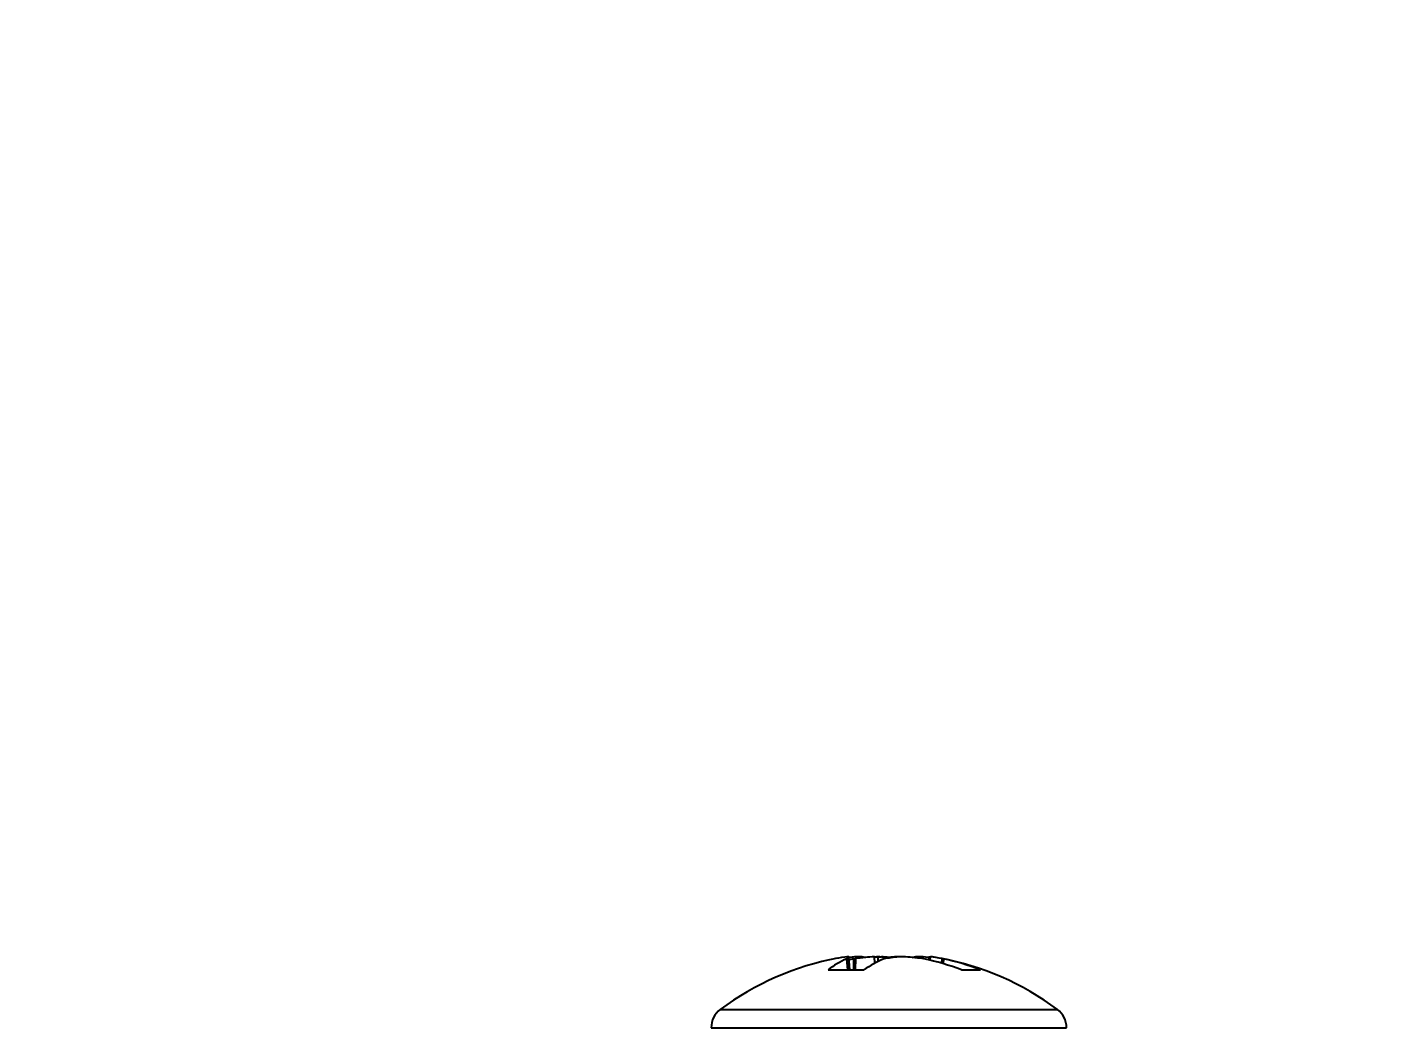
# Model space of a CAD drawing. Header units: inches. Extents: x 0 to 34.2, y 0 to 22.
# Drawn here: x 10.0535 to 10.1485, y 11.8122 to 11.882 of the extents above; entities that cross this region are included whole.
import ezdxf
from ezdxf import colors
from ezdxf.entities.mleader import LeaderData, LeaderLine
from ezdxf.math import Vec2, Vec3

# ---------------------------------------------------------------- set-up
doc = ezdxf.new("R2010")
doc.units = ezdxf.units.IN
doc.header["$MEASUREMENT"] = 0
doc.layers.add('DCA_DIMENSIONS', color=7, linetype='Continuous')
doc.styles.add('DCA', font='tahoma.ttf')

msp = doc.modelspace()

# ---------------------------------------------------------------- linework, layer by layer
at = {"color": 7, "linetype": 'Continuous', "lineweight": 25}
for p, q in [((10.1106586816354, 11.81700180182573), (10.11069010204087, 11.81702053583267)), ((10.11072505087588, 11.81622650431321), (10.1106586816354, 11.81700180182573)), ((10.11069010204087, 11.81702053583267), (10.1107580750034, 11.81622650431321)), ((10.11087941818401, 11.81622650431321), (10.1107960284247, 11.81714943773522)), ((10.11088060109518, 11.81622650431321), (10.110797096172, 11.8171507123354)), ((10.11116456993895, 11.81700180182573), (10.11083204985012, 11.81693061447424)), ((10.11114512677119, 11.81622650431321), (10.11116456993895, 11.81700180182573)), ((10.11116456993895, 11.81700180182573), (10.11127776759429, 11.81702053583267)), ((10.11127776759429, 11.81702053583267), (10.11125785460896, 11.81622650431321)), ((10.11135674616614, 11.81714107472741), (10.11135617008739, 11.81714943773522)), ((10.11261003459313, 11.81669614762055), (10.11259718260122, 11.81714943773522)), ((10.11281702953269, 11.81714943773522), (10.11282675760566, 11.81680632833283)), ((10.11285637529265, 11.81714613621542), (10.11285630923078, 11.81714943773522)), ((10.11308152370027, 11.81714943773522), (10.11308201991914, 11.81712463854073)), ((10.11335425704459, 11.81702053583267), (10.11327930579876, 11.81700180182573)), ((10.11555043061491, 11.81712359069178), (10.11555211017571, 11.81714943773522)), ((10.11602905962746, 11.81700180182573), (10.11591586197214, 11.81702053583267)), ((10.1163965333946, 11.8171507123354), (10.11637634585401, 11.816927282552)), ((10.11646658893627, 11.81714943773522), (10.11644509752897, 11.81691157713766)), ((10.11647233694113, 11.81715180472778), (10.11647206728852, 11.81714889141787)), ((10.11652566162555, 11.81714943773522), (10.11652510331132, 11.8171434057482)), ((10.11728902814881, 11.81669281647266), (10.11730735713905, 11.81702053583267)), ((10.11730735713905, 11.81702053583267), (10.1173978185218, 11.81700180182573)), ((10.1173978185218, 11.81700180182573), (10.117379071522, 11.8166666085227)), ((10.10935340343169, 11.81622650431321), (10.11185378174955, 11.81622650431321)), ((10.11867465737262, 11.81622650431321), (10.11998061154588, 11.81622650431321)), ((10.10184254560432, 11.81346561728367), (10.10815507518859, 11.81346561728367)), ((10.10815507518859, 11.81346561728367), (10.12535108396228, 11.81346561728367)), ((10.10120643916125, 11.81219525254981), (10.10786058426234, 11.81219525254981)), ((10.10786058426234, 11.81219525254981), (10.12598719040536, 11.81219525254981))]:
    msp.add_line(p, q, dxfattribs=at)
for centre, radius, start, end in [((10.11359681478331, 11.79775520962242), 0.0196209009176192, 100.5022872705778, 126.8032330122033), ((10.11266678151427, 11.81213457646584), 0.005265201594202653, 112.4198637173449, 128.9983107116151), ((10.11152080484663, 11.80916565216759), 0.00802314736380406, 95.67780423827364, 101.7549939189907), ((10.11107680948578, 11.81681072921943), 0.0004399562056577038, 129.6578995542051, 151.5181284919993), ((10.11248426713657, 11.800941491069), 0.01624715784652252, 93.981450042311, 96.21610235734676), ((10.11263026622805, 11.80012293275646), 0.01706572678799738, 93.88527944043791, 96.39311156661904), ((10.11383827568918, 11.79762875863802), 0.01956009264987385, 93.6378762362073, 97.52187468611636), ((10.11108645861103, 11.81353531500698), 0.00365649771832276, 75.49401155752794, 81.26867620843976), ((10.11560871043574, 11.81102058199895), 0.00641880959215246, 111.2785806508897, 125.8021653876244), ((10.11184373697476, 11.80532178917154), 0.0118676269300093, 82.25826825690555, 85.29575208259341), ((10.11204418970173, 11.80364090230172), 0.01354830584917751, 83.41949161583531, 85.60881742877228), ((10.11535673161748, 11.805257207548), 0.01193255197971213, 94.71154397249629, 99.66086785344051), ((10.11514943986487, 11.80364090230136), 0.01354830584954158, 94.39118257102275, 96.58050834135585), ((10.11335535387706, 11.79762875863601), 0.01956009265189028, 82.47812531408978, 86.36212376357896), ((10.11610717095833, 11.81353531499342), 0.003656497732121734, 98.73132380105088, 104.5059884691698), ((10.11617283457774, 11.81435630707109), 0.002836389912975789, 100.0195374193585, 106.3980381316763), ((10.11470936242618, 11.80094149102521), 0.01624715789045805, 83.78389764600722, 86.01854995497031), ((10.11275344258105, 11.80092268161403), 0.01640938066530076, 68.84800605019727, 78.48534526408936), ((10.11567282471978, 11.80916565216695), 0.008023147364505474, 78.24500608121888, 84.322195761521), ((10.11582146799372, 11.81087410422041), 0.006314720848466022, 79.40886119630721, 83.59727514016481), ((10.11359681478331, 11.79775520962242), 0.01962090091761885, 53.1967669878628, 79.68892746101228), ((10.11429001979596, 11.80195886192225), 0.01536061372019676, 68.25561381071955, 78.3271908873616), ((10.10279301164931, 11.81219525254981), 0.001586572488195153, 126.8032330121372, 180), ((10.1244006179173, 11.81219525254981), 0.001586572488195124, 0, 53.1967669878628)]:
    msp.add_arc(centre, radius, start, end, dxfattribs=at)
for points, knots in [([(10.11071665502166, 11.81714943773522), (10.11071925690293, 11.81715106547017), (10.11072446070836, 11.81715432096682), (10.11069774422418, 11.81715265684791), (10.11067383976544, 11.8171500725379), (10.11066796794105, 11.81714943773522)], [0, 0, 0, 0, 0.4299884174341598, 0.8599839481088293, 0.9999999999999999, 0.9999999999999999, 0.9999999999999999, 0.9999999999999999]), ([(10.1107960284247, 11.81714943773522), (10.11079553548338, 11.81715106547017), (10.11079454959284, 11.81715432096682), (10.11076096656603, 11.81715265684791), (10.11073373075809, 11.8171500725379), (10.11072704063033, 11.81714943773522)], [0, 0, 0, 0, 0.429988417443219, 0.8599839481091471, 0.9999999999999999, 0.9999999999999999, 0.9999999999999999, 0.9999999999999999]), ([(10.11135617008739, 11.81714943773522), (10.11138557071512, 11.81715106547017), (10.11144437245706, 11.81715432096682), (10.11149243699684, 11.81715265684791), (10.11150997372109, 11.8171500725379), (10.11151428139296, 11.81714943773522)], [0, 0, 0, 0, 0.4299884174386594, 0.8599839481120098, 0.9999999999999999, 0.9999999999999999, 0.9999999999999999, 0.9999999999999999]), ([(10.1116415193907, 11.81714943773522), (10.11162449034705, 11.81715106547017), (10.1115904319783, 11.81715432096682), (10.11152502613471, 11.81715265684791), (10.11148399024968, 11.8171500725379), (10.11147391030964, 11.81714943773522)], [0, 0, 0, 0, 0.4299884174335137, 0.8599839481089394, 1, 1, 1, 1]), ([(10.11259718260122, 11.81714943773522), (10.11263115527039, 11.81715106547017), (10.11269910117051, 11.81715432096682), (10.11277299504474, 11.81715265684791), (10.11280834601838, 11.8171500725379), (10.11281702953269, 11.81714943773522)], [0, 0, 0, 0, 0.4299884174332266, 0.8599839481087156, 0.9999999999999999, 0.9999999999999999, 0.9999999999999999, 0.9999999999999999]), ([(10.11288578364631, 11.81714943773522), (10.11285741308408, 11.81715129299676), (10.11281443832359, 11.81715410328373), (10.11276309871415, 11.8171526590482), (10.11274565187294, 11.81715216825082)], [0, 0, 0, 0, 0.660168019625648, 1, 1, 1, 1]), ([(10.11285630923078, 11.81714943773522), (10.11289018570425, 11.81715106547017), (10.11295793921153, 11.81715432096682), (10.11303458354498, 11.81715265684791), (10.11307226719402, 11.8171500725379), (10.11308152370027, 11.81714943773522)], [0, 0, 0, 0, 0.4299884174388078, 0.8599839481115987, 1, 1, 1, 1]), ([(10.11433732033565, 11.81714943773522), (10.11430344386236, 11.81715106547017), (10.1142356903549, 11.81715432096682), (10.11415904602163, 11.81715265684791), (10.11412136237258, 11.8171500725379), (10.11411210586633, 11.81714943773522)], [0, 0, 0, 0, 0.4299884174432662, 0.8599839481099297, 1, 1, 1, 1]), ([(10.11459644696538, 11.81714943773522), (10.11456247429622, 11.81715106547017), (10.11449452839611, 11.81715432096682), (10.11442063452169, 11.81715265684791), (10.11438528354822, 11.8171500725379), (10.11437660003393, 11.81714943773522)], [0, 0, 0, 0, 0.4299884174426079, 0.8599839481157495, 0.9999999999999999, 0.9999999999999999, 0.9999999999999999, 0.9999999999999999]), ([(10.11555211017571, 11.81714943773522), (10.11556913921956, 11.81715106547017), (10.1156031975883, 11.81715432096682), (10.11566860343189, 11.81715265684791), (10.11570963931693, 11.8171500725379), (10.11571971925696, 11.81714943773522)], [0, 0, 0, 0, 0.4299884174427779, 0.8599839481159333, 1, 1, 1, 1]), ([(10.11583745947921, 11.81714943773522), (10.11580805885148, 11.81715106547017), (10.11574925710954, 11.81715432096682), (10.11570119256977, 11.81715265684791), (10.11568365584552, 11.8171500725379), (10.11567934817364, 11.81714943773522)], [0, 0, 0, 0, 0.4299884174431202, 0.85998394810991, 0.9999999999999999, 0.9999999999999999, 0.9999999999999999, 0.9999999999999999]), ([(10.1163998121473, 11.81715040861373), (10.11640041121952, 11.8171515710684), (10.11640182159626, 11.81715430779824), (10.11643274257003, 11.8171526434795), (10.11645991449951, 11.81715006990169), (10.11646658893627, 11.81714943773522)], [0, 0, 0, 0, 0.3577500458795119, 0.8422395164373561, 1, 1, 1, 1]), ([(10.11647656943186, 11.81715141389689), (10.11647572375806, 11.81715211329044), (10.11647306938715, 11.81715430852211), (10.11649608360153, 11.81715262387496), (10.11651982889738, 11.8171500660357), (10.11652566162555, 11.81714943773522)], [0, 0, 0, 0, 0.2607430087159168, 0.8184109789785053, 1, 1, 1, 1])]:
    msp.add_open_spline(points, degree=3, knots=knots, dxfattribs=at)

# ---------------------------------------------------------------- leaders
at = {"layer": 'DCA_DIMENSIONS'}
ml = msp.add_multileader_mtext('Standard', dxfattribs=at)
ml.set_content('P6-07', color=256, style='DCA')
ml.set_leader_properties()
ml.build(insert=Vec2(0, 0))
ml.multileader.update_dxf_attribs({"has_text_frame": 1, "dogleg_length": 0.36, "arrow_head_size": 0.3626451401589126, "scale": 40})
ctx = ml.context
ctx.base_point, ctx.scale, ctx.char_height, ctx.arrow_head_size, ctx.landing_gap_size, ctx.plane_origin, ctx.plane_x_axis, ctx.plane_y_axis = Vec3(9.931565011465793, 12.79712656399108), 40, 0.201469522310507, 0.3626451401589126, 0.1813225700794563, Vec3(836.1740709562197, -674.1608313243901), Vec3(3.061616997868383e-16, 1), Vec3(-1, 3.061616997868383e-16)
notes = []
notes.append((ctx, [(0, (1, 1, 0), (9.931565011465793, 12.07183628367325), (3.061616997868384e-16, 1), 0.7252902803178252, [(0, [(10.73333042146623, 11.6800232320013)], 0, [])])]))
ctx.mtext.insert, ctx.mtext.text_direction, ctx.mtext.rotation, ctx.mtext.flow_direction = Vec3(9.828733018882843, 12.97844913407054), Vec3(3.061616997868383e-16, 1), 1.570796326794896, 5
for ctx, leaders in notes:
    for number, flags, end, landing, length, lines in leaders:
        leader = LeaderData()
        leader.index, (leader.has_last_leader_line, leader.has_dogleg_vector, leader.attachment_direction) = number, flags
        leader.last_leader_point, leader.dogleg_vector, leader.dogleg_length = Vec3(end), Vec3(landing), length
        for number, points, colour, breaks in lines:
            line = LeaderLine()
            line.index, line.vertices, line.color, line.breaks = number, Vec3.list(points), colors.encode_raw_color(colour), breaks
            leader.lines.append(line)
        ctx.leaders.append(leader)

doc.saveas('drawing.dxf')
